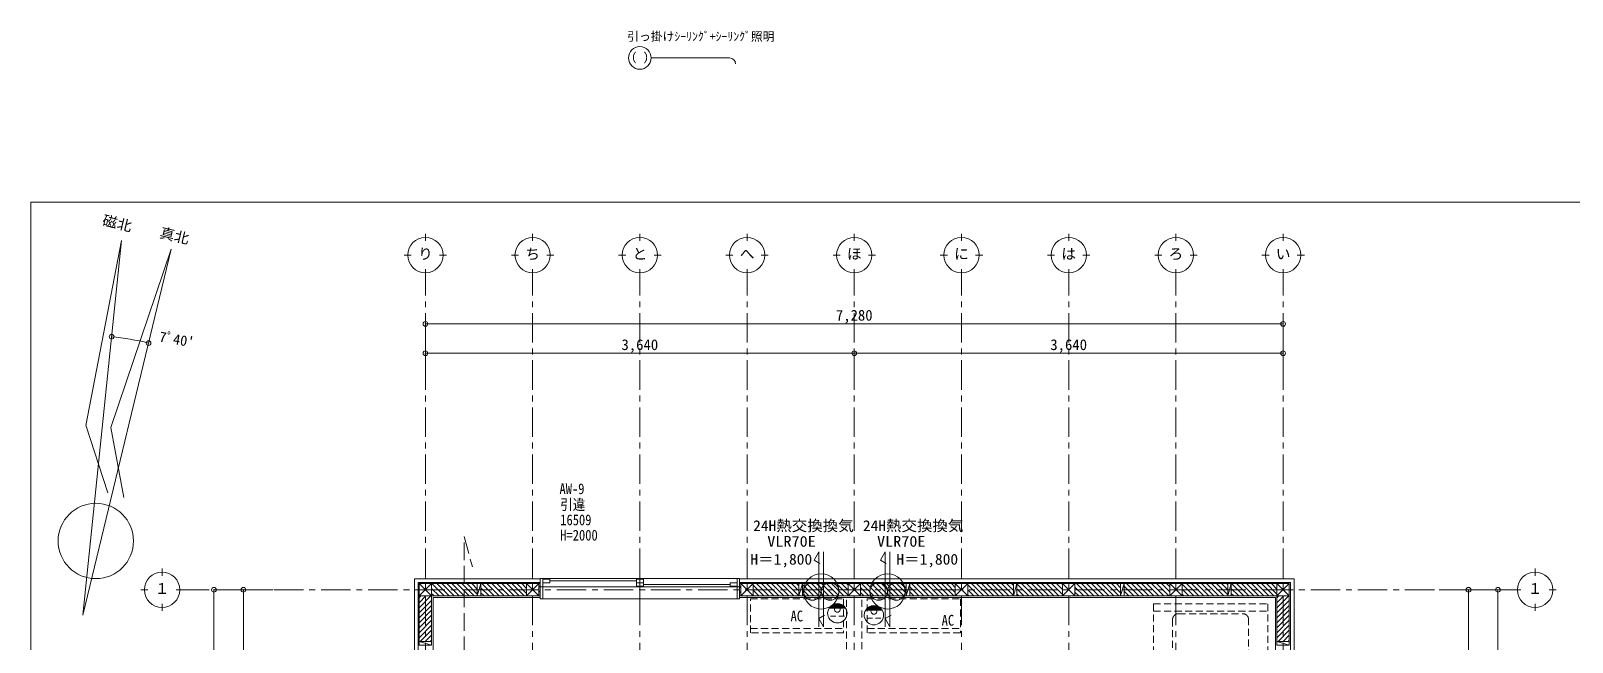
# Model space of a CAD drawing. Units: millimetres at full size, sheet at 1:50. Extents: x -16792 to 54909, y -26252 to 25759.
# Drawn here: x 13302 to 26384, y 3104 to 8298 of the extents above; entities that cross this region are included whole.
import ezdxf
from ezdxf.enums import TextEntityAlignment as Align

# ---------------------------------------------------------------- set-up
doc = ezdxf.new("R2010")
doc.units = ezdxf.units.MM
doc.header["$LTSCALE"] = 50
doc.header["$PDMODE"] = 32
doc.header["$PDSIZE"] = 40
for name, pattern in [('CHAIN1', [8, 5, -1, 1, -1]), ('DASHED1', [1.8, 1.2, -0.6]), ('DASHED3', [4, 3, -1])]:
    doc.linetypes.add(name, pattern=pattern)
for name, color, linetype, lineweight in [('3-1_通り芯・通り番号', 7, 'Continuous', 13), ('3-2_柱(黄)', 4, 'Continuous', 5), ('3-3_仕上線(黄)', 3, 'Continuous', 20), ('3-4_下地・間柱(水色)', 4, 'Continuous', 5), ('3-5_サッシ・室内建具', 7, 'Continuous', 13), ('3-6_住宅設備・造作', 4, 'Continuous', 5), ('3-7_家具点線', 4, 'DASHED1', 5), ('3-8_ハッチング', 1, 'Continuous', 9), ('3-9_建築設備', 5, 'Continuous', 13), ('3-A_文字', 7, 'Continuous', 13), ('3-F_寸法・方位', 7, 'Continuous', 13), ('8-1', 134, 'Continuous', 13), ('8-A', 6, 'Continuous', 13), ('F-F_図面枠（共通）', 7, 'Continuous', 13)]:
    doc.layers.add(name, color=color, linetype=linetype, lineweight=lineweight)
doc.styles.add('ＭＳ ゴシック', font='')
doc.styles.get('ＭＳ ゴシック').set_extended_font_data('MS Gothic')

msp = doc.modelspace()

# ---------------------------------------------------------------- linework, layer by layer
at = {"layer": '3-1_通り芯・通り番号'}
for p, q in [((16651.21, 6572.32), (16651.21, 6512.32)), ((17561.21, 6572.32), (17561.21, 6512.32)), ((18471.21, 6572.32), (18471.21, 6512.32)), ((19381.21, 6572.32), (19381.21, 6512.32)), ((20291.21, 6572.32), (20291.21, 6512.32)), ((21201.21, 6572.32), (21201.21, 6512.32)), ((22111.21, 6572.32), (22111.21, 6512.32)), ((23021.21, 6572.32), (23021.21, 6512.32)), ((23931.21, 6572.32), (23931.21, 6512.32)), ((16471.21, 6392.32), (16531.21, 6392.32)), ((16771.21, 6392.32), (16831.21, 6392.32)), ((17381.21, 6392.32), (17441.21, 6392.32)), ((17681.21, 6392.32), (17741.21, 6392.32)), ((18291.21, 6392.32), (18351.21, 6392.32)), ((18591.21, 6392.32), (18651.21, 6392.32)), ((19201.21, 6392.32), (19261.21, 6392.32)), ((19501.21, 6392.32), (19561.21, 6392.32)), ((20111.21, 6392.32), (20171.21, 6392.32)), ((20411.21, 6392.32), (20471.21, 6392.32)), ((21021.21, 6392.32), (21081.21, 6392.32)), ((21321.21, 6392.32), (21381.21, 6392.32)), ((21931.21, 6392.32), (21991.21, 6392.32)), ((22231.21, 6392.32), (22291.21, 6392.32)), ((22841.21, 6392.32), (22901.21, 6392.32)), ((23141.21, 6392.32), (23201.21, 6392.32)), ((23751.21, 6392.32), (23811.21, 6392.32)), ((24051.21, 6392.32), (24111.21, 6392.32)), ((16651.21, 6272.32), (16651.21, 6212.32)), ((17561.21, 6272.32), (17561.21, 6212.32)), ((18471.21, 6272.32), (18471.21, 6212.32)), ((19381.21, 6272.32), (19381.21, 6212.32)), ((20291.21, 6272.32), (20291.21, 6212.32)), ((21201.21, 6272.32), (21201.21, 6212.32)), ((22111.21, 6272.32), (22111.21, 6212.32)), ((23021.21, 6272.32), (23021.21, 6212.32)), ((23931.21, 6272.32), (23931.21, 6212.32)), ((14415.29, 3668.8), (14415.29, 3728.8)), ((26069.79, 3728.8), (26069.79, 3668.8)), ((14235.29, 3548.8), (14295.29, 3548.8)), ((14535.29, 3548.8), (14595.29, 3548.8)), ((25949.79, 3548.8), (25889.79, 3548.8)), ((26249.79, 3548.8), (26189.79, 3548.8)), ((14415.29, 3368.8), (14415.29, 3428.8)), ((26069.79, 3428.8), (26069.79, 3368.8))]:
    msp.add_line(p, q, dxfattribs=at)
at = {"layer": '3-1_通り芯・通り番号', "color": 1, "linetype": 'CHAIN1', "lineweight": 9}
for p, q in [((16651.21, -5551.2), (16651.21, 6242.32)), ((17561.21, -5551.2), (17561.21, 6242.32)), ((18471.21, -5551.2), (18471.21, 6242.32)), ((19381.21, -5551.2), (19381.21, 6242.32)), ((20291.21, -5551.2), (20291.21, 6242.32)), ((21201.21, -5551.2), (21201.21, 6242.32)), ((22111.21, -5551.2), (22111.21, 6242.32)), ((23021.21, -5551.2), (23021.21, 6242.32)), ((23931.21, -5551.2), (23931.21, 6242.32)), ((14565.29, 3548.8), (25889.79, 3548.8))]:
    msp.add_line(p, q, dxfattribs=at)
at = {"layer": '3-1_通り芯・通り番号'}
for centre in [(16651.21, 6392.32), (17561.21, 6392.32), (18471.21, 6392.32), (19381.21, 6392.32), (20291.21, 6392.32), (21201.21, 6392.32), (22111.21, 6392.32), (23021.21, 6392.32), (23931.21, 6392.32), (14415.29, 3548.8), (26069.79, 3548.8)]:
    msp.add_circle(centre, 150, dxfattribs=at)
at = {"layer": '3-2_柱(黄)'}
for p, q in [((16598.71, 3601.3), (16703.71, 3496.3)), ((16703.71, 3601.3), (16598.71, 3496.3)), ((17508.71, 3601.3), (17613.71, 3496.3)), ((17613.71, 3601.3), (17508.71, 3496.3)), ((19328.71, 3601.3), (19433.71, 3496.3)), ((19433.71, 3601.3), (19328.71, 3496.3)), ((20238.71, 3601.3), (20343.71, 3496.3)), ((20343.71, 3601.3), (20238.71, 3496.3)), ((21148.71, 3601.3), (21253.71, 3496.3)), ((21253.71, 3601.3), (21148.71, 3496.3)), ((22058.71, 3601.3), (22163.71, 3496.3)), ((22163.71, 3601.3), (22058.71, 3496.3)), ((22968.71, 3601.3), (23073.71, 3496.3)), ((23073.71, 3601.3), (22968.71, 3496.3)), ((23878.71, 3601.3), (23983.71, 3496.3)), ((23983.71, 3601.3), (23878.71, 3496.3))]:
    msp.add_line(p, q, dxfattribs=at)
at = {"layer": '3-2_柱(黄)', "color": 3, "lineweight": 20}
for points in [[(16598.71, 3601.3), (16598.71, 3496.3), (16703.71, 3496.3), (16703.71, 3601.3)], [(17508.71, 3601.3), (17508.71, 3496.3), (17613.71, 3496.3), (17613.71, 3601.3)], [(19328.71, 3601.3), (19328.71, 3496.3), (19433.71, 3496.3), (19433.71, 3601.3)], [(20238.71, 3601.3), (20238.71, 3496.3), (20343.71, 3496.3), (20343.71, 3601.3)], [(21148.71, 3601.3), (21148.71, 3496.3), (21253.71, 3496.3), (21253.71, 3601.3)], [(22058.71, 3601.3), (22058.71, 3496.3), (22163.71, 3496.3), (22163.71, 3601.3)], [(22968.71, 3601.3), (22968.71, 3496.3), (23073.71, 3496.3), (23073.71, 3601.3)], [(23878.71, 3601.3), (23878.71, 3496.3), (23983.71, 3496.3), (23983.71, 3601.3)]]:
    msp.add_lwpolyline(points, close=True, dxfattribs=at)
at = {"layer": '3-3_仕上線(黄)'}
for p, q in [((16558.71, 3641.3), (17561.21, 3641.3)), ((16558.71, 2638.8), (16558.71, 3641.3)), ((17561.21, 3641.3), (17626.21, 3641.3)), ((22111.21, 3641.3), (23021.21, 3641.3)), ((23021.21, 3641.3), (24023.71, 3641.3)), ((24023.71, 3641.3), (24023.71, 2638.8)), ((16716.21, 3483.8), (17561.21, 3483.8)), ((16716.21, 2638.8), (16716.21, 3483.8)), ((17561.21, 3483.8), (17626.21, 3483.8)), ((19316.21, 3483.8), (19381.21, 3483.8)), ((19381.21, 3483.8), (22111.21, 3483.8)), ((22111.21, 3483.8), (23021.21, 3483.8)), ((23021.21, 3483.8), (23866.21, 3483.8)), ((23866.21, 3483.8), (23866.21, 2638.8))]:
    msp.add_line(p, q, dxfattribs=at)
at = {"layer": '3-3_仕上線(黄)', "linetype": 'DASHED1'}
for p, q in [((20226.21, 883.8), (20226.21, 3483.8)), ((20356.21, 883.8), (20356.21, 3483.8))]:
    msp.add_line(p, q, dxfattribs=at)
at = {"layer": '3-3_仕上線(黄)'}
for points in [[(19316.21, 3641.3), (19381.21, 3641.3), (20291.21, 3641.3)], [(20291.21, 3641.3), (21201.21, 3641.3), (22111.21, 3641.3)]]:
    msp.add_lwpolyline(points, dxfattribs=at)
at = {"layer": '3-4_下地・間柱(水色)'}
for p, q in [((16589.71, 3610.3), (17561.21, 3610.3)), ((16589.71, 2638.8), (16589.71, 3610.3)), ((16703.71, 3601.3), (17091.21, 3601.3)), ((17091.21, 3496.3), (17121.21, 3601.3)), ((17121.21, 3601.3), (17508.71, 3601.3)), ((17561.21, 3610.3), (17626.21, 3610.3)), ((17613.71, 3601.3), (17626.21, 3601.3)), ((19316.21, 3610.3), (19381.21, 3610.3)), ((19316.21, 3601.3), (19328.71, 3601.3)), ((19381.21, 3610.3), (20291.21, 3610.3)), ((19433.71, 3601.3), (19821.21, 3601.3)), ((19821.21, 3496.3), (19851.21, 3601.3)), ((19851.21, 3601.3), (20238.71, 3601.3)), ((20291.21, 3610.3), (21201.21, 3610.3)), ((20343.71, 3601.3), (20731.21, 3601.3)), ((20731.21, 3496.3), (20761.21, 3601.3)), ((20761.21, 3601.3), (21148.71, 3601.3)), ((21201.21, 3610.3), (22111.21, 3610.3)), ((21253.71, 3601.3), (21641.21, 3601.3)), ((21641.21, 3496.3), (21671.21, 3601.3)), ((21671.21, 3601.3), (22058.71, 3601.3)), ((22111.21, 3610.3), (23021.21, 3610.3)), ((22163.71, 3601.3), (22551.21, 3601.3)), ((22551.21, 3496.3), (22581.21, 3601.3)), ((22581.21, 3601.3), (22968.71, 3601.3)), ((23021.21, 3610.3), (23992.71, 3610.3)), ((23073.71, 3601.3), (23461.21, 3601.3)), ((23461.21, 3496.3), (23491.21, 3601.3)), ((23491.21, 3601.3), (23878.71, 3601.3)), ((23992.71, 3610.3), (23992.71, 2638.8)), ((16598.71, 3496.3), (16598.71, 3108.8)), ((16703.71, 3496.3), (17091.21, 3496.3)), ((16703.71, 3496.3), (16703.71, 3108.8)), ((17121.21, 3496.3), (17508.71, 3496.3)), ((17613.71, 3496.3), (17626.21, 3496.3)), ((19316.21, 3496.3), (19328.71, 3496.3)), ((19433.71, 3496.3), (19821.21, 3496.3)), ((19851.21, 3496.3), (20238.71, 3496.3)), ((20343.71, 3496.3), (20731.21, 3496.3)), ((20761.21, 3496.3), (21148.71, 3496.3)), ((21253.71, 3496.3), (21641.21, 3496.3)), ((21671.21, 3496.3), (22058.71, 3496.3)), ((22163.71, 3496.3), (22551.21, 3496.3)), ((22581.21, 3496.3), (22968.71, 3496.3)), ((23073.71, 3496.3), (23461.21, 3496.3)), ((23491.21, 3496.3), (23878.71, 3496.3)), ((23878.71, 3496.3), (23878.71, 3108.8)), ((23983.71, 3496.3), (23983.71, 3108.8)), ((16703.71, 3078.8), (16598.71, 3108.8)), ((23878.71, 3108.8), (23983.71, 3078.8))]:
    msp.add_line(p, q, dxfattribs=at)
for points in [[(17091.21, 3601.3), (17091.21, 3496.3), (17121.21, 3496.3), (17121.21, 3601.3)], [(19821.21, 3601.3), (19821.21, 3496.3), (19851.21, 3496.3), (19851.21, 3601.3)], [(20731.21, 3601.3), (20731.21, 3496.3), (20761.21, 3496.3), (20761.21, 3601.3)], [(21641.21, 3601.3), (21641.21, 3496.3), (21671.21, 3496.3), (21671.21, 3601.3)], [(22551.21, 3601.3), (22551.21, 3496.3), (22581.21, 3496.3), (22581.21, 3601.3)], [(23461.21, 3601.3), (23461.21, 3496.3), (23491.21, 3496.3), (23491.21, 3601.3)], [(16598.71, 3078.8), (16703.71, 3078.8), (16703.71, 3108.8), (16598.71, 3108.8)], [(23983.71, 3108.8), (23878.71, 3108.8), (23878.71, 3078.8), (23983.71, 3078.8)]]:
    msp.add_lwpolyline(points, close=True, dxfattribs=at)
at = {"layer": '3-5_サッシ・室内建具'}
for p, q in [((18471.21, 3719.3), (18471.21, 3499.3)), ((17646.21, 3644.3), (17626.21, 3644.3)), ((17626.21, 3641.3), (17626.21, 3632.3)), ((17646.21, 3574.3), (17626.21, 3574.3)), ((17646.21, 3644.3), (19296.21, 3644.3)), ((17646.21, 3471.8), (17646.21, 3644.3)), ((17646.21, 3609.3), (17706.21, 3609.3)), ((17646.21, 3574.3), (17646.21, 3483.8)), ((17646.21, 3574.3), (19296.21, 3574.3)), ((17706.21, 3624.3), (18441.21, 3624.3)), ((18501.21, 3639.3), (18441.21, 3639.3)), ((18441.21, 3639.3), (18441.21, 3579.3)), ((18441.21, 3609.3), (18501.21, 3609.3)), ((18441.21, 3579.3), (18501.21, 3579.3)), ((18501.21, 3579.3), (18501.21, 3639.3)), ((18501.21, 3594.3), (19236.21, 3594.3)), ((19296.21, 3609.3), (19236.21, 3609.3)), ((19236.21, 3609.3), (19236.21, 3579.3)), ((19236.21, 3579.3), (19296.21, 3579.3)), ((19296.21, 3644.3), (19296.21, 3471.8)), ((19296.21, 3644.3), (19316.21, 3644.3)), ((19316.21, 3574.3), (19296.21, 3574.3)), ((19296.21, 3574.3), (19296.21, 3483.8)), ((19316.21, 3574.3), (19296.21, 3574.3)), ((19316.21, 3471.8), (19316.21, 3644.3)), ((19316.21, 3641.3), (19316.21, 3574.3)), ((19316.21, 3641.3), (19316.21, 3632.3)), ((17626.21, 3471.8), (19316.21, 3471.8)), ((19296.21, 3471.8), (19316.21, 3471.8))]:
    msp.add_line(p, q, dxfattribs=at)
for points in [[(17626.21, 3644.3), (17626.21, 3471.8), (17646.21, 3471.8)], [(17626.21, 3641.3), (17626.21, 3574.3), (17646.21, 3574.3)], [(17706.21, 3609.3), (17706.21, 3639.3), (17646.21, 3639.3)]]:
    msp.add_lwpolyline(points, dxfattribs=at)
at = {"layer": '3-6_住宅設備・造作', "linetype": 'DASHED1'}
for p, q in [((19409.28, 3219.3), (20199.28, 3219.3)), ((20401.8, 3219.3), (21191.8, 3219.3))]:
    msp.add_line(p, q, dxfattribs=at)
for points in [[(19409.28, 3471.3), (20199.28, 3471.3), (20199.28, 3184.3), (19409.28, 3184.3)], [(20401.8, 3471.3), (21191.8, 3471.3), (21191.8, 3184.3), (20401.8, 3184.3)]]:
    msp.add_lwpolyline(points, close=True, dxfattribs=at)
at = {"layer": '3-7_家具点線'}
for p, q in [((22830.29, 3428.38), (23800.42, 3428.38)), ((22830.29, 3428.38), (22830.29, 2870.97)), ((23800.42, 3428.38), (23800.42, 2859.69)), ((22830.29, 3368.07), (23800.42, 3368.07)), ((22992.62, 3296.09), (22992.62, 2977.72)), ((23042.62, 3346.09), (23588.09, 3346.09)), ((23638.09, 2977.72), (23638.09, 3296.09))]:
    msp.add_line(p, q, dxfattribs=at)
for points in [[(22997.75, 3318.15), (22997.14, 3316.86), (22996.56, 3315.56), (22996.03, 3314.23), (22995.53, 3312.89), (22995.07, 3311.54), (22994.64, 3310.18), (22994.26, 3308.8), (22993.92, 3307.42), (22993.62, 3306.02), (22993.35, 3304.62), (22993.13, 3303.21), (22992.95, 3301.79), (22992.8, 3300.37), (22992.7, 3298.95), (22992.64, 3297.52), (22992.62, 3296.09)], [(23042.62, 3346.09), (23041.19, 3346.07), (23039.76, 3346.01), (23038.34, 3345.91), (23036.92, 3345.77), (23035.5, 3345.58), (23034.09, 3345.36), (23032.69, 3345.1), (23031.29, 3344.79), (23029.91, 3344.45), (23028.53, 3344.07), (23027.17, 3343.64), (23025.82, 3343.18), (23024.48, 3342.69), (23023.16, 3342.15), (23021.85, 3341.57), (23020.56, 3340.96), (23019.29, 3340.31), (23018.03, 3339.63), (23016.8, 3338.91), (23015.59, 3338.15), (23014.4, 3337.37), (23013.23, 3336.54), (23012.09, 3335.69), (23010.97, 3334.8), (23009.88, 3333.88), (23008.81, 3332.93), (23007.77, 3331.95), (23006.76, 3330.94), (23005.78, 3329.9), (23004.83, 3328.84), (23003.91, 3327.74), (23003.02, 3326.62), (23002.17, 3325.48), (23001.35, 3324.31), (23000.56, 3323.12), (22999.8, 3321.91), (22999.08, 3320.68), (22998.4, 3319.43), (22997.75, 3318.15)], [(23610.15, 3340.96), (23608.86, 3341.57), (23607.56, 3342.15), (23606.23, 3342.69), (23604.89, 3343.18), (23603.54, 3343.64), (23602.18, 3344.07), (23600.8, 3344.45), (23599.42, 3344.79), (23598.02, 3345.1), (23596.62, 3345.36), (23595.21, 3345.58), (23593.79, 3345.77), (23592.37, 3345.91), (23590.95, 3346.01), (23589.52, 3346.07), (23588.09, 3346.09)], [(23638.09, 3296.09), (23638.07, 3297.52), (23638.01, 3298.95), (23637.91, 3300.37), (23637.77, 3301.79), (23637.58, 3303.21), (23637.36, 3304.62), (23637.1, 3306.02), (23636.79, 3307.42), (23636.45, 3308.8), (23636.07, 3310.18), (23635.65, 3311.54), (23635.18, 3312.89), (23634.69, 3314.23), (23634.15, 3315.56), (23633.57, 3316.86), (23632.96, 3318.15), (23632.31, 3319.43), (23631.63, 3320.68), (23630.91, 3321.91), (23630.15, 3323.12), (23629.37, 3324.31), (23628.54, 3325.48), (23627.69, 3326.62), (23626.8, 3327.74), (23625.88, 3328.84), (23624.93, 3329.9), (23623.95, 3330.94), (23622.94, 3331.95), (23621.9, 3332.93), (23620.84, 3333.88), (23619.74, 3334.8), (23618.62, 3335.69), (23617.48, 3336.54), (23616.31, 3337.37), (23615.12, 3338.15), (23613.91, 3338.91), (23612.68, 3339.63), (23611.43, 3340.31), (23610.15, 3340.96)]]:
    msp.add_lwpolyline(points, dxfattribs=at)
at = {"layer": '3-8_ハッチング'}
for p, q in [((16703.71, 3559.48), (16766.89, 3496.3)), ((16704.31, 3601.3), (16809.31, 3496.3)), ((16746.74, 3601.3), (16851.74, 3496.3)), ((16789.17, 3601.3), (16894.17, 3496.3)), ((16831.59, 3601.3), (16936.59, 3496.3)), ((16874.02, 3601.3), (16979.02, 3496.3)), ((16916.44, 3601.3), (17021.44, 3496.3)), ((16958.87, 3601.3), (17063.87, 3496.3)), ((17001.3, 3601.3), (17091.21, 3511.39)), ((17043.72, 3601.3), (17091.21, 3553.82)), ((17086.15, 3601.3), (17091.21, 3596.24)), ((17121.21, 3566.24), (17191.15, 3496.3)), ((17128.58, 3601.3), (17233.58, 3496.3)), ((17171, 3601.3), (17276, 3496.3)), ((17213.43, 3601.3), (17318.43, 3496.3)), ((17255.86, 3601.3), (17360.86, 3496.3)), ((17298.28, 3601.3), (17403.28, 3496.3)), ((17340.71, 3601.3), (17445.71, 3496.3)), ((17383.14, 3601.3), (17488.14, 3496.3)), ((17425.56, 3601.3), (17508.71, 3518.15)), ((17467.99, 3601.3), (17508.71, 3560.58)), ((17613.71, 3582.86), (17626.21, 3570.36)), ((17613.71, 3540.43), (17626.21, 3527.93)), ((19316.21, 3577.42), (19328.71, 3564.92)), ((19316.21, 3534.99), (19328.71, 3522.49)), ((19433.71, 3587.19), (19524.6, 3496.3)), ((19433.71, 3544.77), (19482.18, 3496.3)), ((19462.03, 3601.3), (19567.03, 3496.3)), ((19504.46, 3601.3), (19609.46, 3496.3)), ((19546.88, 3601.3), (19651.88, 3496.3)), ((19589.31, 3601.3), (19694.31, 3496.3)), ((19631.73, 3601.3), (19736.73, 3496.3)), ((19674.16, 3601.3), (19779.16, 3496.3)), ((19716.59, 3601.3), (19821.21, 3496.68)), ((19759.01, 3601.3), (19821.21, 3539.11)), ((19801.44, 3601.3), (19821.21, 3581.53)), ((19851.21, 3593.96), (19948.87, 3496.3)), ((19851.21, 3551.53), (19906.44, 3496.3)), ((19886.29, 3601.3), (19991.29, 3496.3)), ((19928.72, 3601.3), (20033.72, 3496.3)), ((19971.15, 3601.3), (20076.15, 3496.3)), ((20013.57, 3601.3), (20118.57, 3496.3)), ((20056, 3601.3), (20161, 3496.3)), ((20098.42, 3601.3), (20203.42, 3496.3)), ((20140.85, 3601.3), (20238.71, 3503.44)), ((20183.28, 3601.3), (20238.71, 3545.87)), ((20225.7, 3601.3), (20238.71, 3588.3)), ((20343.71, 3568.15), (20415.56, 3496.3)), ((20352.98, 3601.3), (20457.98, 3496.3)), ((20395.41, 3601.3), (20500.41, 3496.3)), ((20437.84, 3601.3), (20542.84, 3496.3)), ((20480.26, 3601.3), (20585.26, 3496.3)), ((20522.69, 3601.3), (20627.69, 3496.3)), ((20565.12, 3601.3), (20670.12, 3496.3)), ((20607.54, 3601.3), (20712.54, 3496.3)), ((20649.97, 3601.3), (20731.21, 3520.06)), ((20692.39, 3601.3), (20731.21, 3562.49)), ((20761.21, 3574.91), (20839.82, 3496.3)), ((20761.21, 3532.49), (20797.39, 3496.3)), ((20777.25, 3601.3), (20882.25, 3496.3)), ((20819.67, 3601.3), (20924.67, 3496.3)), ((20862.1, 3601.3), (20967.1, 3496.3)), ((20904.53, 3601.3), (21009.53, 3496.3)), ((20946.95, 3601.3), (21051.95, 3496.3)), ((20989.38, 3601.3), (21094.38, 3496.3)), ((21031.81, 3601.3), (21136.81, 3496.3)), ((21074.23, 3601.3), (21148.71, 3526.82)), ((21116.66, 3601.3), (21148.71, 3569.25)), ((21253.71, 3591.53), (21348.94, 3496.3)), ((21253.71, 3549.1), (21306.51, 3496.3)), ((21286.36, 3601.3), (21391.36, 3496.3)), ((21328.79, 3601.3), (21433.79, 3496.3)), ((21371.22, 3601.3), (21476.22, 3496.3)), ((21413.64, 3601.3), (21518.64, 3496.3)), ((21456.07, 3601.3), (21561.07, 3496.3)), ((21498.5, 3601.3), (21603.5, 3496.3)), ((21540.92, 3601.3), (21641.21, 3501.01)), ((21583.35, 3601.3), (21641.21, 3543.44)), ((21625.78, 3601.3), (21641.21, 3585.87)), ((21671.21, 3598.29), (21773.2, 3496.3)), ((21671.21, 3555.87), (21730.78, 3496.3)), ((21710.63, 3601.3), (21815.63, 3496.3)), ((21753.05, 3601.3), (21858.05, 3496.3)), ((21795.48, 3601.3), (21900.48, 3496.3)), ((21837.91, 3601.3), (21942.91, 3496.3)), ((21880.33, 3601.3), (21985.33, 3496.3)), ((21922.76, 3601.3), (22027.76, 3496.3)), ((21965.19, 3601.3), (22058.71, 3507.78)), ((22007.61, 3601.3), (22058.71, 3550.2)), ((22050.04, 3601.3), (22058.71, 3592.63)), ((22163.71, 3572.48), (22239.89, 3496.3)), ((22177.32, 3601.3), (22282.32, 3496.3)), ((22219.74, 3601.3), (22324.74, 3496.3)), ((22262.17, 3601.3), (22367.17, 3496.3)), ((22304.6, 3601.3), (22409.6, 3496.3)), ((22347.02, 3601.3), (22452.02, 3496.3)), ((22389.45, 3601.3), (22494.45, 3496.3)), ((22431.88, 3601.3), (22536.88, 3496.3)), ((22474.3, 3601.3), (22551.21, 3524.4)), ((22516.73, 3601.3), (22551.21, 3566.82)), ((22581.21, 3579.25), (22664.16, 3496.3)), ((22581.21, 3536.82), (22621.73, 3496.3)), ((22601.58, 3601.3), (22706.58, 3496.3)), ((22644.01, 3601.3), (22749.01, 3496.3)), ((22686.44, 3601.3), (22791.44, 3496.3)), ((22728.86, 3601.3), (22833.86, 3496.3)), ((22771.29, 3601.3), (22876.29, 3496.3)), ((22813.71, 3601.3), (22918.71, 3496.3)), ((22856.14, 3601.3), (22961.14, 3496.3)), ((22898.57, 3601.3), (22968.71, 3531.16)), ((22940.99, 3601.3), (22968.71, 3573.59)), ((23073.71, 3595.86), (23173.27, 3496.3)), ((23073.71, 3553.44), (23130.85, 3496.3)), ((23110.7, 3601.3), (23215.7, 3496.3)), ((23153.13, 3601.3), (23258.13, 3496.3)), ((23195.55, 3601.3), (23300.55, 3496.3)), ((23237.98, 3601.3), (23342.98, 3496.3)), ((23280.4, 3601.3), (23385.4, 3496.3)), ((23322.83, 3601.3), (23427.83, 3496.3)), ((23365.26, 3601.3), (23461.21, 3505.35)), ((23407.68, 3601.3), (23461.21, 3547.78)), ((23450.11, 3601.3), (23461.21, 3590.2)), ((23491.21, 3560.2), (23555.11, 3496.3)), ((23492.54, 3601.3), (23597.54, 3496.3)), ((23534.96, 3601.3), (23639.96, 3496.3)), ((23577.39, 3601.3), (23682.39, 3496.3)), ((23619.82, 3601.3), (23724.82, 3496.3)), ((23662.24, 3601.3), (23767.24, 3496.3)), ((23704.67, 3601.3), (23809.67, 3496.3)), ((23747.1, 3601.3), (23852.1, 3496.3)), ((23789.52, 3601.3), (23878.71, 3512.11)), ((23831.95, 3601.3), (23878.71, 3554.54)), ((23874.37, 3601.3), (23878.71, 3596.97)), ((16598.71, 3481.59), (16613.42, 3496.3)), ((16598.71, 3439.17), (16655.85, 3496.3)), ((16598.71, 3396.74), (16698.27, 3496.3)), ((16598.71, 3354.31), (16703.71, 3459.31)), ((16598.71, 3311.89), (16703.71, 3416.89)), ((16703.71, 3517.05), (16724.46, 3496.3)), ((16703.71, 3496.3), (17091.21, 3496.3)), ((16703.71, 3496.3), (16703.71, 3108.8)), ((17121.21, 3523.82), (17148.72, 3496.3)), ((17121.21, 3496.3), (17508.71, 3496.3)), ((17613.71, 3498.01), (17615.41, 3496.3)), ((17613.71, 3496.3), (17626.21, 3496.3)), ((19316.21, 3496.3), (19328.71, 3496.3)), ((19433.71, 3502.34), (19439.75, 3496.3)), ((19433.71, 3496.3), (19821.21, 3496.3)), ((19851.21, 3509.11), (19864.01, 3496.3)), ((19851.21, 3496.3), (20238.71, 3496.3)), ((20343.71, 3525.72), (20373.13, 3496.3)), ((20343.71, 3496.3), (20731.21, 3496.3)), ((20761.21, 3496.3), (21148.71, 3496.3)), ((21253.71, 3506.68), (21264.08, 3496.3)), ((21253.71, 3496.3), (21641.21, 3496.3)), ((21671.21, 3513.44), (21688.35, 3496.3)), ((21671.21, 3496.3), (22058.71, 3496.3)), ((22163.71, 3530.06), (22197.47, 3496.3)), ((22163.71, 3496.3), (22551.21, 3496.3)), ((22581.21, 3496.3), (22968.71, 3496.3)), ((23073.71, 3511.01), (23088.42, 3496.3)), ((23073.71, 3496.3), (23461.21, 3496.3)), ((23491.21, 3517.78), (23512.68, 3496.3)), ((23491.21, 3496.3), (23878.71, 3496.3)), ((23878.71, 3496.3), (23878.71, 3108.8)), ((23978.27, 3496.3), (23878.71, 3396.74)), ((23935.85, 3496.3), (23878.71, 3439.16)), ((23893.42, 3496.3), (23878.71, 3481.59)), ((23983.71, 3459.31), (23878.71, 3354.31)), ((23983.71, 3416.89), (23878.71, 3311.89)), ((16598.71, 3269.46), (16703.71, 3374.46)), ((16598.71, 3227.03), (16703.71, 3332.03)), ((16598.71, 3184.61), (16703.71, 3289.61)), ((23983.71, 3374.46), (23878.71, 3269.46)), ((23983.71, 3332.03), (23878.71, 3227.03)), ((23983.71, 3289.61), (23878.71, 3184.61)), ((16598.71, 3142.18), (16703.71, 3247.18)), ((16607.76, 3108.8), (16703.71, 3204.75)), ((16703.71, 3162.33), (16650.18, 3108.8)), ((23983.71, 3247.18), (23878.71, 3142.18)), ((23983.71, 3204.75), (23887.76, 3108.8)), ((23983.71, 3162.33), (23930.18, 3108.8)), ((16703.71, 3119.9), (16692.61, 3108.8)), ((23983.71, 3119.9), (23972.61, 3108.8))]:
    msp.add_line(p, q, dxfattribs=at)
at = {"layer": '3-9_建築設備', "linetype": 'DASHED3'}
for p, q in [((16980.31, 4002.62), (17049.74, 3743.5)), ((16980.31, 1201.45), (16980.31, 4002.62))]:
    msp.add_line(p, q, dxfattribs=at)
at = {"layer": '3-9_建築設備'}
for p, q in [((19990.19, 3871.82), (19990.19, 3235.57)), ((20030.19, 3871.82), (20030.19, 3235.57)), ((20553.71, 3871.82), (20553.71, 3235.57)), ((20593.71, 3871.82), (20593.71, 3235.57))]:
    msp.add_line(p, q, dxfattribs=at)
for points in [[(19990.19, 3871.82), (19949.64, 3801.59), (19999.59, 3772.76)], [(20553.71, 3871.82), (20513.16, 3801.59), (20563.1, 3772.76)], [(20030.19, 3235.57), (19989.64, 3305.8), (20039.59, 3334.64)], [(20593.71, 3235.57), (20553.16, 3305.8), (20603.1, 3334.64)]]:
    msp.add_lwpolyline(points, dxfattribs=at)
for centre, radius in [((20010.19, 3535.57), 150), ((20573.71, 3535.57), 150), ((19935.19, 3535.57), 75), ((20085.19, 3535.57), 75), ((20498.71, 3535.57), 75), ((20648.71, 3535.57), 75)]:
    msp.add_circle(centre, radius, dxfattribs=at)
at = {"layer": '3-F_寸法・方位'}
for p, q in [((13743, 3333.27), (14072.42, 6516.27)), ((13743, 3333.27), (14494.12, 6443.87)), ((13767.27, 4945.64), (14072.42, 6516.27)), ((13982.16, 4927.99), (14494.12, 6443.87)), ((16651.21, 5807.79), (23931.21, 5807.79)), ((16651.21, 5807.79), (16651.21, 5557.79)), ((23931.21, 5807.79), (23931.21, 5557.79)), ((16651.21, 5557.79), (20291.21, 5557.79)), ((16651.21, 5557.79), (16651.21, 5271.22)), ((20291.21, 5557.79), (20291.21, 5271.22)), ((20291.21, 5557.79), (23931.21, 5557.79)), ((23931.21, 5557.79), (23931.21, 5271.22)), ((13767.32, 4946.18), (13954.22, 4371.86)), ((13982.16, 4927.99), (14090.77, 4333.87)), ((14856.11, 3548.8), (14856.11, -3731.2)), ((14856.11, 3548.8), (15106.11, 3548.8)), ((15106.11, 818.8), (15106.11, 3548.8)), ((15106.11, 3548.8), (15356.11, 3548.8)), ((25504.47, 3548.8), (25254.47, 3548.8)), ((25754.47, 3548.8), (25504.47, 3548.8)), ((25504.47, 3548.8), (25504.47, 818.8)), ((25754.47, 3548.8), (25754.47, -3731.2))]:
    msp.add_line(p, q, dxfattribs=at)
msp.add_circle((13853.44, 3963.56), 320, dxfattribs=at)
at = {"layer": '3-F_寸法・方位', "color": 4, "lineweight": 5}
msp.add_arc((13743, 3333.27), 2378.27, 76.42465, 84.09132, dxfattribs=at)
at = {"layer": '3-F_寸法・方位'}
for p in [(16651.21, 5807.79), (23931.21, 5807.79), (16651.21, 5557.79), (20291.21, 5557.79), (23931.21, 5557.79), (14856.11, 3548.8), (15106.11, 3548.8), (25504.47, 3548.8), (25754.47, 3548.8)]:
    msp.add_point(p, dxfattribs=at)
at = {"layer": '3-F_寸法・方位', "color": 2}
for p in [(13987.83, 5698.91), (14301.24, 5645.1)]:
    msp.add_point(p, dxfattribs=at)
at = {"layer": '8-1'}
msp.add_line((19232.97, 8066.99), (18567.21, 8066.99), dxfattribs=at)
msp.add_circle((18471.21, 8066.99), 96, dxfattribs=at)
msp.add_arc((19232.97, 8016.99), 50, 0, 90, dxfattribs=at)
at = {"layer": '8-A'}
for p, q in [((20208.47, 3404.66), (20086.37, 3404.66)), ((20203.86, 3409.36), (20090.98, 3409.36)), ((20198.41, 3414.07), (20096.43, 3414.07)), ((20191.81, 3418.77), (20103.03, 3418.77)), ((20183.43, 3423.47), (20111.41, 3423.47)), ((20171.48, 3428.17), (20123.37, 3428.17)), ((20502.14, 3402.44), (20413.35, 3402.44)), ((20493.76, 3407.14), (20421.74, 3407.14)), ((20481.8, 3411.84), (20433.69, 3411.84)), ((20217.25, 3393.02), (20077.59, 3393.02)), ((20215.8, 3395.26), (20079.04, 3395.26)), ((20212.41, 3399.96), (20082.43, 3399.96)), ((20135.47, 3324.59), (20088.44, 3324.59)), ((20206.92, 3324.59), (20159.89, 3324.59)), ((20527.58, 3376.69), (20387.92, 3376.69)), ((20526.13, 3378.92), (20389.36, 3378.92)), ((20522.73, 3383.63), (20392.76, 3383.63)), ((20518.79, 3388.33), (20396.7, 3388.33)), ((20445.79, 3308.26), (20398.77, 3308.26)), ((20514.18, 3393.03), (20401.3, 3393.03)), ((20508.74, 3397.73), (20406.75, 3397.73)), ((20517.24, 3308.26), (20470.22, 3308.26))]:
    msp.add_line(p, q, dxfattribs=at)
for centre, radius, start, end in [((20147.42, 3349.48), 82.29, 31.94655, 148.05345), ((20457.75, 3333.14), 82.29, 31.94655, 148.05345), ((20147.42, 3349.48), 82.29, 148.0536, 31.94655), ((20147.42, 3383.03), 24.93, 156.37062, 23.62936), ((20457.75, 3333.14), 82.29, 148.0536, 31.94655), ((20457.75, 3366.69), 24.93, 156.37062, 23.62936)]:
    msp.add_arc(centre, radius, start, end, dxfattribs=at)
at = {"layer": 'F-F_図面枠（共通）'}
for q in [(13301.73, -1075.68), (33101.73, 6841.87)]:
    msp.add_line((13301.73, 6841.87), q, dxfattribs=at)

# ---------------------------------------------------------------- texts
at = {"layer": '3-9_建築設備', "color": 7, "style": 'ＭＳ ゴシック'}
for s, width, p in [('24H熱交換換気', 1.05, (19432.81, 4020.27)), ('24H熱交換換気', 1.05, (20364.17, 4020.27)), ('VLR70E', 1.1, (19552.84, 3886.97)), ('VLR70E', 1.1, (20484.2, 3886.97)), ('H＝1,800', 1.05, (19409.57, 3734.93)), ('H＝1,800', 1.05, (20648.3, 3734.93))]:
    msp.add_text(s, height=91.64, dxfattribs=dict(at, width=width)).set_placement(p, align=Align.BOTTOM_LEFT)
at = {"layer": '3-A_文字', "style": 'ＭＳ ゴシック'}
for s, p in [('り', (16588.71, 6329.82)), ('ち', (17498.71, 6329.82)), ('と', (18408.71, 6329.82)), ('へ', (19318.71, 6329.82)), ('ほ', (20228.71, 6329.82)), ('に', (21138.71, 6329.82)), ('は', (22048.71, 6329.82)), ('ろ', (22958.71, 6329.82)), ('い', (23868.71, 6329.82)), ('１', (14352.79, 3486.3)), ('１', (26007.29, 3486.3))]:
    msp.add_text(s, height=91.64, dxfattribs=at).set_placement(p, align=Align.BOTTOM_LEFT)
at = {"layer": '3-A_文字', "style": 'ＭＳ ゴシック', "width": 0.85}
for s, p in [('AW-9', (17788.71, 4333.8)), ('引違', (17795.48, 4199.7)), ('16509', (17795.48, 4069.7)), ('H=2000', (17795.48, 3939.7)), ('AC', (19750.35, 3252.7)), ('AC', (21032.82, 3216.82))]:
    msp.add_text(s, height=91.64, dxfattribs=at).set_placement(p, align=Align.BOTTOM_LEFT)
at = {"layer": '3-F_寸法・方位', "style": 'ＭＳ ゴシック', "width": 1.05}
for s, p in [('磁北', (13896.12, 6624.43)), ('真北', (14382.55, 6518.26))]:
    msp.add_text(s, height=87.98, rotation=346.425, dxfattribs=at).set_placement(p, align=Align.BOTTOM_LEFT)
at = {"layer": '3-F_寸法・方位', "style": 'ＭＳ ゴシック'}
for s, p in [('7,280', (20134.96, 5807.79)), ('3,640', (18314.96, 5557.79)), ('3,640', (21954.96, 5557.79))]:
    msp.add_text(s, height=91.64, dxfattribs=at).set_placement(p, align=Align.BOTTOM_LEFT)
msp.add_text("7ﾟ40'", height=87.98, rotation=350.258, dxfattribs=at).set_placement((14381.4, 5631.8), align=Align.BOTTOM_LEFT)
at = {"layer": '8-1', "color": 7, "style": 'ＭＳ ゴシック'}
msp.add_text('( )', height=73.31, dxfattribs=at).set_placement((18397.64, 8017.97), align=Align.BOTTOM_LEFT)
at = {"layer": '8-A', "color": 7, "style": 'ＭＳ ゴシック'}
msp.add_text('引っ掛けｼｰﾘﾝｸﾞ+ｼｰﾘﾝｸﾞ照明', height=73.31, dxfattribs=at).set_placement((18364.09, 8190.37), align=Align.BOTTOM_LEFT)

doc.saveas('drawing.dxf')
